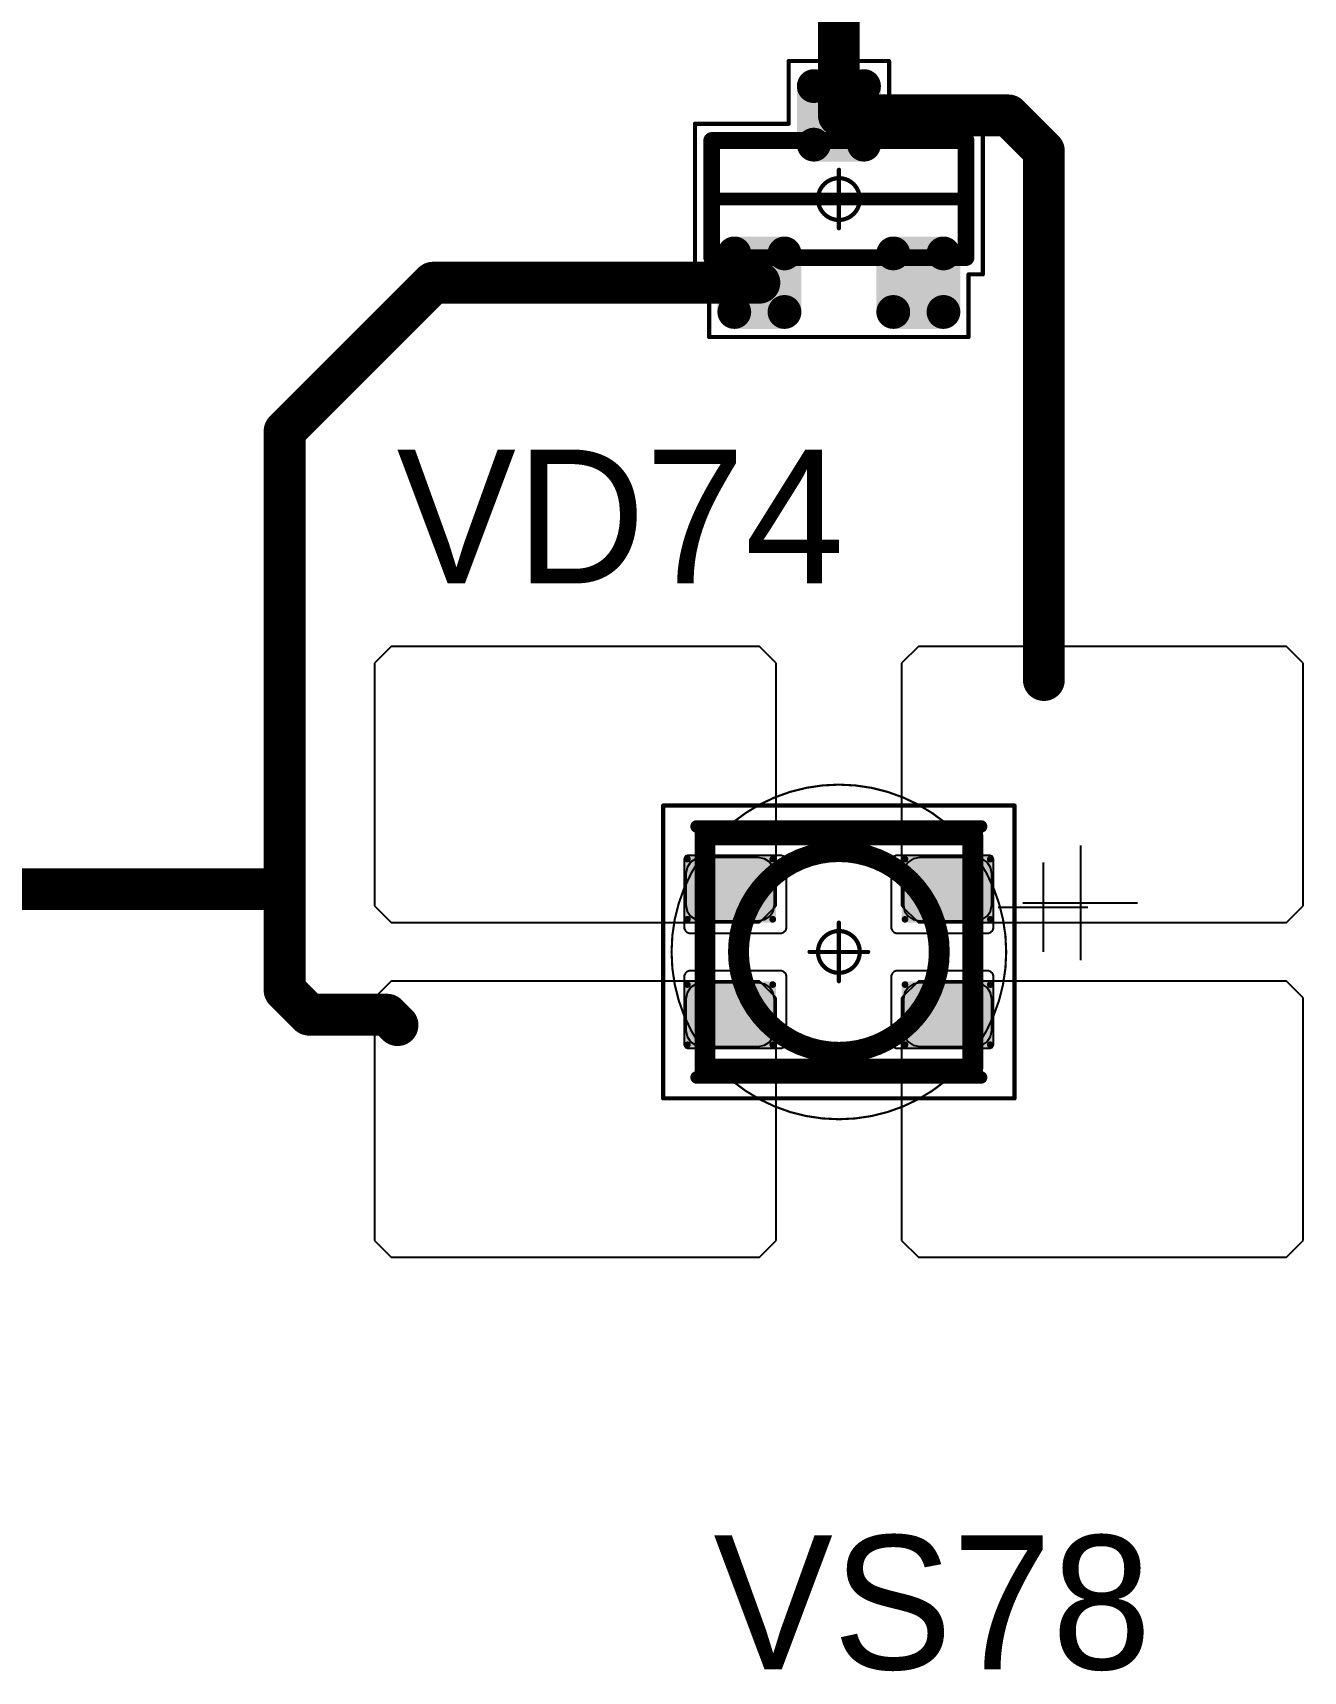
# Model space of a CAD drawing. Header units: millimetres. Extents: x 0 to 400, y 0 to 514.
# Drawn here: x 270.37 to 285.55, y 363.9 to 383.49 of the extents above; entities that cross this region are included whole.
import ezdxf

# ---------------------------------------------------------------- set-up
doc = ezdxf.new("R2010")
doc.units = ezdxf.units.MM
for name, color, linetype in [('Mechanical13', 56, 'Continuous'), ('Mechanical15', 56, 'Continuous'), ('Mechanical2', 216, 'Continuous'), ('TopLayer', 1, 'Continuous'), ('TopOverlay', 2, 'Continuous'), ('TopPaste', 8, 'Continuous'), ('TopSolder', 216, 'Continuous')]:
    doc.layers.add(name, color=color, linetype=linetype)

# ---------------------------------------------------------------- blocks, each defined once
blk = doc.blocks.new('SOT23_108')
at = {"layer": 'Mechanical13', "const_width": 0.2}
for points in [[(-0.7, 1.52), (0.7, 1.52)], [(-0.7, 1.52), (-0.7, -1.52)], [(0.7, 1.52), (0.7, -1.52)], [(-0.7, -1.52), (0.7, -1.52)]]:
    blk.add_lwpolyline(points, dxfattribs=at)
at = {"layer": 'Mechanical13', "const_width": 0.1}
for points in [[(-0.75, 1.52, 1), (-0.65, 1.52, 1)], [(-0.75, 1.52, 1), (-0.65, 1.52, 1)], [(0.65, 1.52, 1), (0.75, 1.52, 1)], [(0.65, 1.52, 1), (0.75, 1.52, 1)], [(-0.75, -1.52, 1), (-0.65, -1.52, 1)], [(-0.75, -1.52, 1), (-0.65, -1.52, 1)], [(0.65, -1.52, 1), (0.75, -1.52, 1)], [(0.65, -1.52, 1), (0.75, -1.52, 1)]]:
    blk.add_lwpolyline(points, format="xyb", close=True, dxfattribs=at)
at = {"layer": 'Mechanical15', "const_width": 0.05}
for points in [[(-1.65, 1.55), (-1.65, -1.55)], [(-1.65, 1.55), (-0.9, 1.55)], [(-0.9, 1.72), (-0.9, 1.55)], [(-0.9, 1.72), (0.9, 1.72)], [(0.9, 1.72), (0.9, 0.6)], [(0.9, 0.6), (1.65, 0.6)], [(1.65, 0.6), (1.65, -0.6)], [(0, 0.35), (0, -0.35)], [(-0.35, 0), (0.35, 0)], [(0.9, -0.6), (1.65, -0.6)], [(0.9, -0.6), (0.9, -1.72)], [(-1.65, -1.55), (-0.9, -1.55)], [(-0.9, -1.55), (-0.9, -1.72)], [(-0.9, -1.72), (0.9, -1.72)]]:
    blk.add_lwpolyline(points, dxfattribs=at)
at = {"layer": 'Mechanical15'}
for points, const_width in [([(-1.662, 1.55, 1), (-1.637, 1.55, 1)], 0.025), ([(-1.662, 1.55, 1), (-1.637, 1.55, 1)], 0.025), ([(-0.913, 1.72, 1), (-0.888, 1.72, 1)], 0.025), ([(-0.913, 1.72, 1), (-0.888, 1.72, 1)], 0.025), ([(-0.913, 1.55, 1), (-0.888, 1.55, 1)], 0.025), ([(-0.913, 1.55, 1), (-0.888, 1.55, 1)], 0.025), ([(0.888, 1.72, 1), (0.913, 1.72, 1)], 0.025), ([(0.888, 1.72, 1), (0.913, 1.72, 1)], 0.025), ([(0.888, 0.6, 1), (0.913, 0.6, 1)], 0.025), ([(0.888, 0.6, 1), (0.913, 0.6, 1)], 0.025), ([(1.637, 0.6, 1), (1.662, 0.6, 1)], 0.025), ([(1.637, 0.6, 1), (1.662, 0.6, 1)], 0.025), ([(0.25, 0, 1), (-0.25, 0, 1)], 0.05), ([(-0.012, 0.35, 1), (0.012, 0.35, 1)], 0.025), ([(-0.362, 0, 1), (-0.337, 0, 1)], 0.025), ([(-0.262, 0, 1), (-0.238, 0, 1)], 0.025), ([(0.238, 0, 1), (0.262, 0, 1)], 0.025), ([(0.337, 0, 1), (0.362, 0, 1)], 0.025), ([(-0.012, -0.35, 1), (0.012, -0.35, 1)], 0.025), ([(0.888, -0.6, 1), (0.913, -0.6, 1)], 0.025), ([(0.888, -0.6, 1), (0.913, -0.6, 1)], 0.025), ([(1.637, -0.6, 1), (1.662, -0.6, 1)], 0.025), ([(1.637, -0.6, 1), (1.662, -0.6, 1)], 0.025), ([(-1.662, -1.55, 1), (-1.637, -1.55, 1)], 0.025), ([(-1.662, -1.55, 1), (-1.637, -1.55, 1)], 0.025), ([(-0.913, -1.55, 1), (-0.888, -1.55, 1)], 0.025), ([(-0.913, -1.55, 1), (-0.888, -1.55, 1)], 0.025), ([(-0.913, -1.72, 1), (-0.888, -1.72, 1)], 0.025), ([(-0.913, -1.72, 1), (-0.888, -1.72, 1)], 0.025), ([(0.888, -1.72, 1), (0.913, -1.72, 1)], 0.025), ([(0.888, -1.72, 1), (0.913, -1.72, 1)], 0.025)]:
    blk.add_lwpolyline(points, format="xyb", close=True, dxfattribs=dict(at, const_width=const_width))
at = {"layer": 'TopLayer', "const_width": 0.1}
for points in [[(-1.4, 1.25, 1), (-1.3, 1.25, 1)], [(-0.7, 1.25, 1), (-0.6, 1.25, 1)], [(-1.4, 0.65, 1), (-1.3, 0.65, 1)], [(-0.7, 0.65, 1), (-0.6, 0.65, 1)], [(0.6, 0.3, 1), (0.7, 0.3, 1)], [(1.3, 0.3, 1), (1.4, 0.3, 1)], [(0.6, -0.3, 1), (0.7, -0.3, 1)], [(1.3, -0.3, 1), (1.4, -0.3, 1)], [(-1.4, -0.65, 1), (-1.3, -0.65, 1)], [(-0.7, -0.65, 1), (-0.6, -0.65, 1)], [(-1.4, -1.25, 1), (-1.3, -1.25, 1)], [(-0.7, -1.25, 1), (-0.6, -1.25, 1)]]:
    blk.add_lwpolyline(points, format="xyb", close=True, dxfattribs=at)
at = {"layer": 'TopLayer'}
for points in [[(-1.45, 1.25), (-1.45, 0.65), (-0.55, 1.25), (-0.55, 0.65)], [(-1.35, 1.35), (-1.35, 0.55), (-0.65, 1.35), (-0.65, 0.55)], [(0.65, 0.4), (0.65, -0.4), (1.35, 0.4), (1.35, -0.4)], [(0.55, 0.3), (0.55, -0.3), (1.45, 0.3), (1.45, -0.3)], [(-1.35, -0.55), (-1.35, -1.35), (-0.65, -0.55), (-0.65, -1.35)], [(-1.45, -0.65), (-1.45, -1.25), (-0.55, -0.65), (-0.55, -1.25)]]:
    blk.add_solid(points, dxfattribs=at)
at = {"layer": 'TopOverlay', "const_width": 0.15}
blk.add_lwpolyline([(0, 1.5), (0, -1.5)], dxfattribs=at)
at = {"layer": 'TopOverlay', "const_width": 0.075}
for points in [[(-0.038, 1.5, 1), (0.038, 1.5, 1)], [(-0.038, -1.5, 1), (0.038, -1.5, 1)]]:
    blk.add_lwpolyline(points, format="xyb", close=True, dxfattribs=at)
at = {"layer": 'TopPaste', "const_width": 0.075}
for points in [[(-1.387, 1.25, 1), (-1.313, 1.25, 1)], [(-0.687, 1.25, 1), (-0.613, 1.25, 1)], [(-1.387, 0.65, 1), (-1.313, 0.65, 1)], [(-0.687, 0.65, 1), (-0.613, 0.65, 1)], [(0.613, 0.3, 1), (0.687, 0.3, 1)], [(1.313, 0.3, 1), (1.387, 0.3, 1)], [(0.613, -0.3, 1), (0.687, -0.3, 1)], [(1.313, -0.3, 1), (1.387, -0.3, 1)], [(-1.387, -0.65, 1), (-1.313, -0.65, 1)], [(-0.687, -0.65, 1), (-0.613, -0.65, 1)], [(-1.387, -1.25, 1), (-1.313, -1.25, 1)], [(-0.687, -1.25, 1), (-0.613, -1.25, 1)]]:
    blk.add_lwpolyline(points, format="xyb", close=True, dxfattribs=at)
at = {"layer": 'TopPaste'}
for points in [[(-1.425, 1.25), (-1.425, 0.65), (-0.575, 1.25), (-0.575, 0.65)], [(-1.35, 1.325), (-1.35, 0.575), (-0.65, 1.325), (-0.65, 0.575)], [(0.575, 0.3), (0.575, -0.3), (1.425, 0.3), (1.425, -0.3)], [(0.65, 0.375), (0.65, -0.375), (1.35, 0.375), (1.35, -0.375)], [(-1.35, -0.575), (-1.35, -1.325), (-0.65, -0.575), (-0.65, -1.325)], [(-1.425, -0.65), (-1.425, -1.25), (-0.575, -0.65), (-0.575, -1.25)]]:
    blk.add_solid(points, dxfattribs=at)
at = {"layer": 'TopSolder', "const_width": 0.202}
for points in [[(-1.451, 1.25, 1), (-1.249, 1.25, 1)], [(-0.751, 1.25, 1), (-0.549, 1.25, 1)], [(-1.451, 0.65, 1), (-1.249, 0.65, 1)], [(-0.751, 0.65, 1), (-0.549, 0.65, 1)], [(0.549, 0.3, 1), (0.751, 0.3, 1)], [(1.249, 0.3, 1), (1.451, 0.3, 1)], [(0.549, -0.3, 1), (0.751, -0.3, 1)], [(1.249, -0.3, 1), (1.451, -0.3, 1)], [(-1.451, -0.65, 1), (-1.249, -0.65, 1)], [(-0.751, -0.65, 1), (-0.549, -0.65, 1)], [(-1.451, -1.25, 1), (-1.249, -1.25, 1)], [(-0.751, -1.25, 1), (-0.549, -1.25, 1)]]:
    blk.add_lwpolyline(points, format="xyb", close=True, dxfattribs=at)
at = {"layer": 'TopSolder'}
for points in [[(-1.35, 1.452), (-1.35, 0.448), (-0.65, 1.452), (-0.65, 0.448)], [(-1.552, 1.25), (-1.552, 0.65), (-0.448, 1.25), (-0.448, 0.65)], [(0.65, 0.502), (0.65, -0.502), (1.35, 0.502), (1.35, -0.502)], [(0.448, 0.3), (0.448, -0.3), (1.552, 0.3), (1.552, -0.3)], [(-1.35, -0.448), (-1.35, -1.452), (-0.65, -0.448), (-0.65, -1.452)], [(-1.552, -0.65), (-1.552, -1.25), (-0.448, -0.65), (-0.448, -1.25)]]:
    blk.add_solid(points, dxfattribs=at)
blk = doc.blocks.new('E65F_281')
at = {"layer": 'Mechanical13'}
for p, q in [((2.441, 1.071), (2.441, 0)), ((1.905, 0.536), (2.976, 0.536))]:
    blk.add_line(p, q, dxfattribs=at)
at = {"layer": 'Mechanical13', "const_width": 0.25}
for points in [[(-1.6, -1.4), (-1.6, 1.4)], [(-1.6, 1.4), (1.6, 1.4)], [(1.6, -1.4), (1.6, 1.4)], [(-1.6, -1.4), (1.6, -1.4)]]:
    blk.add_lwpolyline(points, dxfattribs=at)
at = {"layer": 'Mechanical13'}
for points, const_width in [([(-1.663, 1.4, 1), (-1.538, 1.4, 1)], 0.125), ([(-1.663, 1.4, 1), (-1.538, 1.4, 1)], 0.125), ([(1.537, 1.4, 1), (1.662, 1.4, 1)], 0.125), ([(1.537, 1.4, 1), (1.662, 1.4, 1)], 0.125), ([(1.2, 0, 1), (-1.2, 0, 1)], 0.25), ([(-1.263, 0, 1), (-1.138, 0, 1)], 0.125), ([(1.137, 0, 1), (1.262, 0, 1)], 0.125), ([(-1.663, -1.4, 1), (-1.538, -1.4, 1)], 0.125), ([(-1.663, -1.4, 1), (-1.538, -1.4, 1)], 0.125), ([(1.537, -1.4, 1), (1.662, -1.4, 1)], 0.125), ([(1.537, -1.4, 1), (1.662, -1.4, 1)], 0.125)]:
    blk.add_lwpolyline(points, format="xyb", close=True, dxfattribs=dict(at, const_width=const_width))
at = {"layer": 'Mechanical15', "const_width": 0.05}
for points in [[(-2.1, 1.75), (2.1, 1.75)], [(-2.1, -1.75), (-2.1, 1.75)], [(2.1, -1.75), (2.1, 1.75)], [(0, -0.35), (0, 0.35)], [(0, -0.35), (0, 0.35)], [(-0.35, 0), (0.35, 0)], [(-0.35, 0), (0.35, 0)], [(-2.1, -1.75), (2.1, -1.75)]]:
    blk.add_lwpolyline(points, dxfattribs=at)
at = {"layer": 'Mechanical15'}
for points, const_width in [([(-2.113, 1.75, 1), (-2.088, 1.75, 1)], 0.025), ([(-2.113, 1.75, 1), (-2.088, 1.75, 1)], 0.025), ([(2.087, 1.75, 1), (2.112, 1.75, 1)], 0.025), ([(2.087, 1.75, 1), (2.112, 1.75, 1)], 0.025), ([(0.25, 0, 1), (-0.25, 0, 1)], 0.05), ([(0.25, 0, 1), (-0.25, 0, 1)], 0.05), ([(-0.013, 0.35, 1), (0.012, 0.35, 1)], 0.025), ([(-0.013, 0.35, 1), (0.012, 0.35, 1)], 0.025), ([(-0.363, 0, 1), (-0.338, 0, 1)], 0.025), ([(-0.363, 0, 1), (-0.338, 0, 1)], 0.025), ([(-0.263, 0, 1), (-0.238, 0, 1)], 0.025), ([(-0.263, 0, 1), (-0.238, 0, 1)], 0.025), ([(0.237, 0, 1), (0.262, 0, 1)], 0.025), ([(0.237, 0, 1), (0.262, 0, 1)], 0.025), ([(0.337, 0, 1), (0.362, 0, 1)], 0.025), ([(0.337, 0, 1), (0.362, 0, 1)], 0.025), ([(-0.013, -0.35, 1), (0.012, -0.35, 1)], 0.025), ([(-0.013, -0.35, 1), (0.012, -0.35, 1)], 0.025), ([(-2.113, -1.75, 1), (-2.088, -1.75, 1)], 0.025), ([(-2.113, -1.75, 1), (-2.088, -1.75, 1)], 0.025), ([(2.087, -1.75, 1), (2.112, -1.75, 1)], 0.025), ([(2.087, -1.75, 1), (2.112, -1.75, 1)], 0.025)]:
    blk.add_lwpolyline(points, format="xyb", close=True, dxfattribs=dict(at, const_width=const_width))
at = {"layer": 'TopLayer'}
for p, q in [((-5.35, 3.65), (-5.55, 3.45)), ((-0.95, 3.65), (-5.35, 3.65)), ((-5.35, 3.65), (-5.35, 3.65)), ((-0.75, 3.45), (-0.95, 3.65)), ((0.95, 3.65), (0.75, 3.45)), ((5.35, 3.65), (0.95, 3.65)), ((0.95, 3.65), (0.95, 3.65)), ((5.55, 3.45), (5.35, 3.65)), ((-5.55, 3.45), (-5.55, 3.45)), ((-5.55, 3.45), (-5.55, 0.55)), ((-0.75, 0.55), (-0.75, 3.45)), ((0.75, 3.45), (0.75, 3.45)), ((0.75, 3.45), (0.75, 0.55)), ((5.55, 0.55), (5.55, 3.45)), ((-5.55, 0.55), (-5.35, 0.35)), ((-0.95, 0.35), (-0.75, 0.55)), ((0.75, 0.55), (0.95, 0.35)), ((5.35, 0.35), (5.55, 0.55)), ((-5.35, 0.35), (-0.95, 0.35)), ((0.95, 0.35), (5.35, 0.35)), ((-5.35, -0.35), (-5.55, -0.55)), ((-0.95, -0.35), (-5.35, -0.35)), ((-5.35, -0.35), (-5.35, -0.35)), ((-0.75, -0.55), (-0.95, -0.35)), ((0.95, -0.35), (0.75, -0.55)), ((5.35, -0.35), (0.95, -0.35)), ((0.95, -0.35), (0.95, -0.35)), ((5.55, -0.55), (5.35, -0.35)), ((-5.55, -0.55), (-5.55, -0.55)), ((-5.55, -0.55), (-5.55, -3.45)), ((-0.75, -3.45), (-0.75, -0.55)), ((0.75, -0.55), (0.75, -0.55)), ((0.75, -0.55), (0.75, -3.45)), ((5.55, -3.45), (5.55, -0.55)), ((-5.55, -3.45), (-5.35, -3.65)), ((-0.95, -3.65), (-0.75, -3.45)), ((0.75, -3.45), (0.95, -3.65)), ((5.35, -3.65), (5.55, -3.45)), ((-5.35, -3.65), (-0.95, -3.65)), ((0.95, -3.65), (5.35, -3.65))]:
    blk.add_line(p, q, dxfattribs=at)
at = {"layer": 'TopLayer', "const_width": 0.04}
for points in [[(-1.83, 1.11, 1), (-1.79, 1.11, 1)], [(-0.81, 1.11, 1), (-0.77, 1.11, 1)], [(0.77, 1.11, 1), (0.81, 1.11, 1)], [(1.79, 1.11, 1), (1.83, 1.11, 1)], [(-1.83, 0.39, 1), (-1.79, 0.39, 1)], [(-0.81, 0.39, 1), (-0.77, 0.39, 1)], [(0.77, 0.39, 1), (0.81, 0.39, 1)], [(1.79, 0.39, 1), (1.83, 0.39, 1)], [(-1.83, -0.39, 1), (-1.79, -0.39, 1)], [(-0.81, -0.39, 1), (-0.77, -0.39, 1)], [(0.77, -0.39, 1), (0.81, -0.39, 1)], [(1.79, -0.39, 1), (1.83, -0.39, 1)], [(-1.83, -1.11, 1), (-1.79, -1.11, 1)], [(-0.81, -1.11, 1), (-0.77, -1.11, 1)], [(0.77, -1.11, 1), (0.81, -1.11, 1)], [(1.79, -1.11, 1), (1.83, -1.11, 1)]]:
    blk.add_lwpolyline(points, format="xyb", close=True, dxfattribs=at)
at = {"layer": 'TopLayer'}
for points in [[(-1.85, 1.11), (-1.85, 0.39), (-0.75, 1.11), (-0.75, 0.39)], [(-1.81, 1.15), (-1.81, 0.35), (-0.79, 1.15), (-0.79, 0.35)], [(0.75, 1.11), (0.75, 0.39), (1.85, 1.11), (1.85, 0.39)], [(0.79, 1.15), (0.79, 0.35), (1.81, 1.15), (1.81, 0.35)], [(-1.85, -0.39), (-1.85, -1.11), (-0.75, -0.39), (-0.75, -1.11)], [(-1.81, -0.35), (-1.81, -1.15), (-0.79, -0.35), (-0.79, -1.15)], [(0.75, -0.39), (0.75, -1.11), (1.85, -0.39), (1.85, -1.11)], [(0.79, -0.35), (0.79, -1.15), (1.81, -0.35), (1.81, -1.15)]]:
    blk.add_solid(points, dxfattribs=at)
at = {"layer": 'TopOverlay'}
for p, q in [((2.886, 1.271), (2.886, -0.1)), ((2.2, 0.586), (3.571, 0.586))]:
    blk.add_line(p, q, dxfattribs=at)
at = {"layer": 'TopOverlay', "const_width": 0.15}
for points in [[(-1.7, 1.5), (1.7, 1.5)], [(-1.7, -1.5), (1.7, -1.5)]]:
    blk.add_lwpolyline(points, dxfattribs=at)
at = {"layer": 'TopOverlay', "const_width": 0.075}
for points in [[(-1.738, 1.5, 1), (-1.663, 1.5, 1)], [(1.662, 1.5, 1), (1.737, 1.5, 1)], [(-1.738, -1.5, 1), (-1.663, -1.5, 1)], [(1.662, -1.5, 1), (1.737, -1.5, 1)]]:
    blk.add_lwpolyline(points, format="xyb", close=True, dxfattribs=at)
at = {"layer": 'TopPaste'}
for p, q in [((-1.814, 1.011), (-1.829, 0.938)), ((-1.773, 1.073), (-1.814, 1.011)), ((-1.711, 1.114), (-1.773, 1.073)), ((-1.638, 1.129), (-1.711, 1.114)), ((-0.963, 1.129), (-1.638, 1.129)), ((-0.889, 1.114), (-0.963, 1.129)), ((-0.827, 1.073), (-0.889, 1.114)), ((-0.786, 1.011), (-0.827, 1.073)), ((-0.771, 0.938), (-0.786, 1.011)), ((0.786, 1.011), (0.771, 0.938)), ((0.827, 1.073), (0.786, 1.011)), ((0.889, 1.114), (0.827, 1.073)), ((0.962, 1.129), (0.889, 1.114)), ((1.637, 1.129), (0.962, 1.129)), ((1.711, 1.114), (1.637, 1.129)), ((1.773, 1.073), (1.711, 1.114)), ((1.814, 1.011), (1.773, 1.073)), ((1.829, 0.938), (1.814, 1.011)), ((-1.829, 0.938), (-1.829, 0.563)), ((-0.771, 0.563), (-0.771, 0.938)), ((0.771, 0.938), (0.771, 0.563)), ((1.829, 0.563), (1.829, 0.938)), ((-1.829, 0.563), (-1.814, 0.489)), ((-1.814, 0.489), (-1.773, 0.427)), ((-1.773, 0.427), (-1.711, 0.386)), ((-0.889, 0.386), (-0.827, 0.427)), ((-0.827, 0.427), (-0.786, 0.489)), ((-0.786, 0.489), (-0.771, 0.563)), ((0.771, 0.563), (0.786, 0.489)), ((0.786, 0.489), (0.827, 0.427)), ((0.827, 0.427), (0.889, 0.386)), ((1.711, 0.386), (1.773, 0.427)), ((1.773, 0.427), (1.814, 0.489)), ((1.814, 0.489), (1.829, 0.563)), ((-1.711, 0.386), (-1.638, 0.371)), ((-1.638, 0.371), (-0.963, 0.371)), ((-0.963, 0.371), (-0.889, 0.386)), ((0.889, 0.386), (0.962, 0.371)), ((0.962, 0.371), (1.637, 0.371)), ((1.637, 0.371), (1.711, 0.386)), ((-1.711, -0.386), (-1.773, -0.427)), ((-1.638, -0.371), (-1.711, -0.386)), ((-0.963, -0.371), (-1.638, -0.371)), ((-0.889, -0.386), (-0.963, -0.371)), ((-0.827, -0.427), (-0.889, -0.386)), ((0.889, -0.386), (0.827, -0.427)), ((0.962, -0.371), (0.889, -0.386)), ((1.637, -0.371), (0.962, -0.371)), ((1.711, -0.386), (1.637, -0.371)), ((1.773, -0.427), (1.711, -0.386)), ((-1.814, -0.489), (-1.829, -0.563)), ((-1.829, -0.563), (-1.829, -0.938)), ((-1.773, -0.427), (-1.814, -0.489)), ((-0.786, -0.489), (-0.827, -0.427)), ((-0.771, -0.563), (-0.786, -0.489)), ((-0.771, -0.938), (-0.771, -0.563)), ((0.786, -0.489), (0.771, -0.563)), ((0.771, -0.563), (0.771, -0.938)), ((0.827, -0.427), (0.786, -0.489)), ((1.814, -0.489), (1.773, -0.427)), ((1.829, -0.563), (1.814, -0.489)), ((1.829, -0.938), (1.829, -0.563)), ((-1.829, -0.938), (-1.814, -1.011)), ((-0.786, -1.011), (-0.771, -0.938)), ((0.771, -0.938), (0.786, -1.011)), ((1.814, -1.011), (1.829, -0.938)), ((-1.814, -1.011), (-1.773, -1.073)), ((-1.773, -1.073), (-1.711, -1.114)), ((-1.711, -1.114), (-1.638, -1.129)), ((-1.638, -1.129), (-0.963, -1.129)), ((-0.963, -1.129), (-0.889, -1.114)), ((-0.889, -1.114), (-0.827, -1.073)), ((-0.827, -1.073), (-0.786, -1.011)), ((0.786, -1.011), (0.827, -1.073)), ((0.827, -1.073), (0.889, -1.114)), ((0.889, -1.114), (0.962, -1.129)), ((0.962, -1.129), (1.637, -1.129)), ((1.637, -1.129), (1.711, -1.114)), ((1.711, -1.114), (1.773, -1.073)), ((1.773, -1.073), (1.814, -1.011))]:
    blk.add_line(p, q, dxfattribs=at)
at = {"layer": 'TopSolder'}
for p, q in [((-1.842, 1.129), (-1.85, 1.111)), ((-1.85, 1.111), (-1.85, 1.101)), ((-1.85, 1.101), (-1.85, 1.101)), ((-1.85, 1.101), (-1.85, 0.301)), ((-1.828, 1.143), (-1.842, 1.129)), ((-1.81, 1.151), (-1.828, 1.143)), ((-1.8, 1.151), (-1.81, 1.151)), ((-0.7, 1.151), (-1.8, 1.151)), ((-0.685, 1.151), (-0.7, 1.151)), ((-0.7, 1.151), (-0.7, 1.151)), ((-0.658, 1.139), (-0.685, 1.151)), ((-0.636, 1.118), (-0.658, 1.139)), ((-0.625, 1.09), (-0.636, 1.118)), ((-0.625, 1.076), (-0.625, 1.09)), ((-0.625, 0.301), (-0.625, 1.076)), ((0.636, 1.118), (0.625, 1.09)), ((0.625, 1.09), (0.625, 1.076)), ((0.625, 1.076), (0.625, 1.076)), ((0.625, 1.076), (0.625, 0.301)), ((0.657, 1.139), (0.636, 1.118)), ((0.685, 1.151), (0.657, 1.139)), ((0.7, 1.151), (0.685, 1.151)), ((1.8, 1.151), (0.7, 1.151)), ((1.81, 1.151), (1.8, 1.151)), ((1.8, 1.151), (1.8, 1.151)), ((1.828, 1.143), (1.81, 1.151)), ((1.842, 1.129), (1.828, 1.143)), ((1.85, 1.111), (1.842, 1.129)), ((1.85, 1.101), (1.85, 1.111)), ((1.85, 0.301), (1.85, 1.101)), ((-1.85, 0.301), (-1.85, 0.286)), ((-1.85, 0.286), (-1.839, 0.258)), ((-1.839, 0.258), (-1.818, 0.237)), ((-1.818, 0.237), (-1.79, 0.226)), ((-1.79, 0.226), (-1.775, 0.226)), ((-1.775, 0.226), (-1.775, 0.226)), ((-1.775, 0.226), (-0.7, 0.226)), ((-0.7, 0.226), (-0.685, 0.226)), ((-0.685, 0.226), (-0.658, 0.237)), ((-0.658, 0.237), (-0.636, 0.258)), ((-0.636, 0.258), (-0.625, 0.286)), ((-0.625, 0.286), (-0.625, 0.301)), ((-0.625, 0.301), (-0.625, 0.301)), ((0.625, 0.301), (0.625, 0.286)), ((0.625, 0.286), (0.636, 0.258)), ((0.636, 0.258), (0.657, 0.237)), ((0.657, 0.237), (0.685, 0.226)), ((0.685, 0.226), (0.7, 0.226)), ((0.7, 0.226), (0.7, 0.226)), ((0.7, 0.226), (1.775, 0.226)), ((1.775, 0.226), (1.79, 0.226)), ((1.79, 0.226), (1.817, 0.237)), ((1.817, 0.237), (1.839, 0.258)), ((1.839, 0.258), (1.85, 0.286)), ((1.85, 0.286), (1.85, 0.301)), ((1.85, 0.301), (1.85, 0.301)), ((-1.839, -0.257), (-1.85, -0.285)), ((-1.85, -0.285), (-1.85, -0.299)), ((-1.85, -0.299), (-1.85, -0.299)), ((-1.85, -0.299), (-1.85, -1.099)), ((-1.818, -0.236), (-1.839, -0.257)), ((-1.79, -0.224), (-1.818, -0.236)), ((-1.775, -0.224), (-1.79, -0.224)), ((-0.7, -0.224), (-1.775, -0.224)), ((-0.685, -0.224), (-0.7, -0.224)), ((-0.7, -0.224), (-0.7, -0.224)), ((-0.658, -0.236), (-0.685, -0.224)), ((-0.636, -0.257), (-0.658, -0.236)), ((-0.625, -0.285), (-0.636, -0.257)), ((-0.625, -0.299), (-0.625, -0.285)), ((-0.625, -1.074), (-0.625, -0.299)), ((0.636, -0.257), (0.625, -0.285)), ((0.625, -0.285), (0.625, -0.299)), ((0.625, -0.299), (0.625, -0.299)), ((0.625, -0.299), (0.625, -1.074)), ((0.657, -0.236), (0.636, -0.257)), ((0.685, -0.224), (0.657, -0.236)), ((0.7, -0.224), (0.685, -0.224)), ((1.775, -0.224), (0.7, -0.224)), ((1.79, -0.224), (1.775, -0.224)), ((1.775, -0.224), (1.775, -0.224)), ((1.817, -0.236), (1.79, -0.224)), ((1.839, -0.257), (1.817, -0.236)), ((1.85, -0.285), (1.839, -0.257)), ((1.85, -0.299), (1.85, -0.285)), ((1.85, -1.099), (1.85, -0.299)), ((-1.85, -1.099), (-1.85, -1.109)), ((-1.85, -1.109), (-1.842, -1.128)), ((-1.842, -1.128), (-1.828, -1.142)), ((-1.828, -1.142), (-1.81, -1.149)), ((-1.81, -1.149), (-1.8, -1.149)), ((-1.8, -1.149), (-0.7, -1.149)), ((-1.8, -1.149), (-1.8, -1.149)), ((-0.7, -1.149), (-0.685, -1.149)), ((-0.685, -1.149), (-0.658, -1.138)), ((-0.658, -1.138), (-0.636, -1.117)), ((-0.636, -1.117), (-0.625, -1.089)), ((-0.625, -1.089), (-0.625, -1.074)), ((-0.625, -1.074), (-0.625, -1.074)), ((0.625, -1.074), (0.625, -1.089)), ((0.625, -1.089), (0.636, -1.117)), ((0.636, -1.117), (0.657, -1.138)), ((0.657, -1.138), (0.685, -1.149)), ((0.685, -1.149), (0.7, -1.149)), ((0.7, -1.149), (1.8, -1.149)), ((0.7, -1.149), (0.7, -1.149)), ((1.8, -1.149), (1.81, -1.149)), ((1.81, -1.149), (1.828, -1.142)), ((1.828, -1.142), (1.842, -1.128)), ((1.842, -1.128), (1.85, -1.109)), ((1.85, -1.109), (1.85, -1.099)), ((1.85, -1.099), (1.85, -1.099))]:
    blk.add_line(p, q, dxfattribs=at)

msp = doc.modelspace()

# ---------------------------------------------------------------- linework, layer by layer
at = {"layer": 'Mechanical2'}
for points, const_width in [([(282, 372.5, 1), (278, 372.5, 1)], 0.0254), ([(280, 374.5, 1), (280, 374.5, 1)], 0.0005), ([(277.994, 372.5, 1), (278.006, 372.5, 1)], 0.0127), ([(278, 372.5, 1), (278, 372.5, 1)], 0.0005), ([(281.994, 372.5, 1), (282.006, 372.5, 1)], 0.0127), ([(282, 372.5, 1), (282, 372.5, 1)], 0.0005), ([(280, 370.5, 1), (280, 370.5, 1)], 0.0005)]:
    msp.add_lwpolyline(points, format="xyb", close=True, dxfattribs=dict(at, const_width=const_width))
at = {"layer": 'Mechanical2', "const_width": 0.001}
for points in [[(280, 370.5), (280, 374.5)], [(278, 372.5), (282, 372.5)]]:
    msp.add_lwpolyline(points, dxfattribs=at)
at = {"layer": 'TopLayer', "const_width": 0.5}
for points in [[(280, 382.5), (280, 385.925)], [(280, 382.5), (282.025, 382.5)], [(282.025, 382.5), (282.45, 382.075)], [(282.45, 375.75), (282.45, 382.075)], [(273.375, 378.725), (275.15, 380.5)], [(275.15, 380.5), (279.05, 380.5)], [(273.375, 373.225), (273.375, 378.725)], [(261.3, 373.25), (273.35, 373.25)], [(273.35, 373.25), (273.375, 373.225)], [(273.375, 372.043), (273.375, 373.225)], [(273.375, 372.043), (273.668, 371.75)], [(273.668, 371.75), (274.6, 371.75)], [(274.6, 371.75), (274.725, 371.625)]]:
    msp.add_lwpolyline(points, dxfattribs=at)
at = {"layer": 'TopLayer', "const_width": 0.25}
for points in [[(279.875, 382.5, 1), (280.125, 382.5, 1)], [(279.875, 382.5, 1), (280.125, 382.5, 1)], [(281.9, 382.5, 1), (282.15, 382.5, 1)], [(281.9, 382.5, 1), (282.15, 382.5, 1)], [(282.325, 382.075, 1), (282.575, 382.075, 1)], [(282.325, 382.075, 1), (282.575, 382.075, 1)], [(275.025, 380.5, 1), (275.275, 380.5, 1)], [(275.025, 380.5, 1), (275.275, 380.5, 1)], [(278.925, 380.5, 1), (279.175, 380.5, 1)], [(273.25, 378.725, 1), (273.5, 378.725, 1)], [(273.25, 378.725, 1), (273.5, 378.725, 1)], [(282.325, 375.75, 1), (282.575, 375.75, 1)], [(273.225, 373.25, 1), (273.475, 373.25, 1)], [(273.225, 373.25, 1), (273.475, 373.25, 1)], [(273.25, 373.225, 1), (273.5, 373.225, 1)], [(273.25, 373.225, 1), (273.5, 373.225, 1)], [(273.25, 373.225, 1), (273.5, 373.225, 1)], [(273.25, 372.043, 1), (273.5, 372.043, 1)], [(273.25, 372.043, 1), (273.5, 372.043, 1)], [(273.543, 371.75, 1), (273.793, 371.75, 1)], [(273.543, 371.75, 1), (273.793, 371.75, 1)], [(274.475, 371.75, 1), (274.725, 371.75, 1)], [(274.475, 371.75, 1), (274.725, 371.75, 1)], [(274.6, 371.625, 1), (274.85, 371.625, 1)]]:
    msp.add_lwpolyline(points, format="xyb", close=True, dxfattribs=at)

# ---------------------------------------------------------------- block references
for name, p, rotation in [('SOT23_108', (280, 381.5), 90), ('E65F_281', (280, 372.5), 360)]:
    msp.add_blockref(name, p, dxfattribs=dict(rotation=rotation))

# ---------------------------------------------------------------- texts
at = {"layer": 'TopOverlay'}
for s, p in [('VD74', (274.714, 376.906)), ('VS78', (278.501, 363.925))]:
    msp.add_text(s, height=1.6, dxfattribs=at).set_placement(p)

doc.saveas('drawing.dxf')
